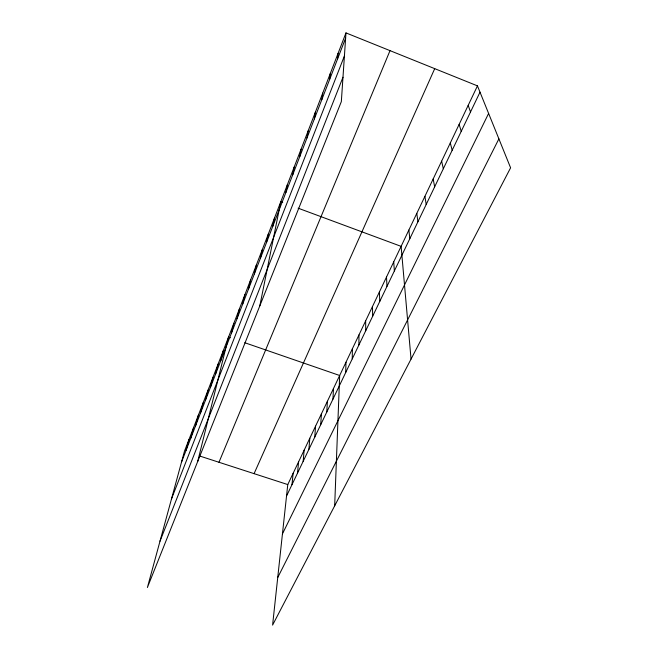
<?xml version="1.0" encoding="UTF-8"?>
<svg xmlns="http://www.w3.org/2000/svg" width="658" height="658" viewBox="0 0 658 658"><rect width="100%" height="100%" fill="white"/><g stroke="black" fill="none" stroke-linecap="round" stroke-linejoin="round"><path stroke-width="0.99" d="M358.914 344.948L358.964 334.93M352.236 358.881L352.408 348.707M345.689 372.551L345.976 362.229M334.675 505.821L339.668 375.496L244.76 342.719M332.964 399.11L333.474 388.508M326.779 412.023L327.396 401.29M320.709 424.69L321.425 413.841M345.976 32.9L341.337 101.612L147.4 587.504L184.511 451.092L345.976 32.9L477.461 85.869L510.6 167.815L272.593 625.1L287.768 484.576L477.461 85.869M314.754 437.134L315.56 426.162M308.906 449.34L309.803 438.261M303.157 461.332L304.152 450.146M337.529 59.064L338.056 53.421M297.515 473.11L298.592 461.826M291.979 484.683L293.139 473.299M329.625 79.486L330.316 73.474M321.902 99.432L322.749 93.058M314.368 118.909L315.363 112.205M306.998 137.95L308.133 130.917M299.793 156.546L301.068 149.218M292.761 174.732L294.159 167.116M285.876 192.523L287.398 184.618M259.828 305.822L280.785 201.759L282.71 202.467M272.749 226.434L274.501 218.037M266.482 242.613L268.341 233.985M260.354 258.454L262.303 249.612M254.342 273.975L256.398 264.927M248.461 289.183L250.599 279.93M242.687 304.095L244.916 294.652M237.036 318.702L239.347 309.079M231.493 333.022L233.886 323.234M197.68 461.538L228.523 337.118L230.432 337.776M220.726 360.839L223.259 350.739M215.495 374.353L218.102 364.104M210.363 387.611L213.036 377.215M205.329 400.623L208.068 390.095M200.386 413.389L203.182 402.737M195.533 425.923L198.387 415.157M190.771 438.236L193.682 427.346M186.091 450.319L189.06 439.33M181.493 462.187L345.623 38.148M171.508 498.896L344.422 55.922M159.993 541.213L342.983 77.233M218.974 462.27L390.013 50.641M254.078 473.653L434.716 68.646M286.534 496.05L480.003 92.169M282.438 533.926L488.614 113.439M277.734 577.527L498.896 138.863M199.876 456.076L287.768 484.576M298.09 208.167L401.109 246.355L411.044 359.087M468.2 105.338L470.511 111.983M459.144 124.37L461.233 131.345M450.294 142.967L452.178 150.263M441.641 161.152L443.319 168.752M433.178 178.943L434.658 186.823M424.904 196.347L426.195 204.49M416.802 213.373L417.92 221.779M408.873 230.037L409.819 238.681M393.731 261.859L394.356 270.956M386.501 277.059L386.978 286.353M379.411 291.955L379.748 301.446M372.461 306.562L372.667 316.235M365.651 320.882L365.725 330.735"/></g></svg>
